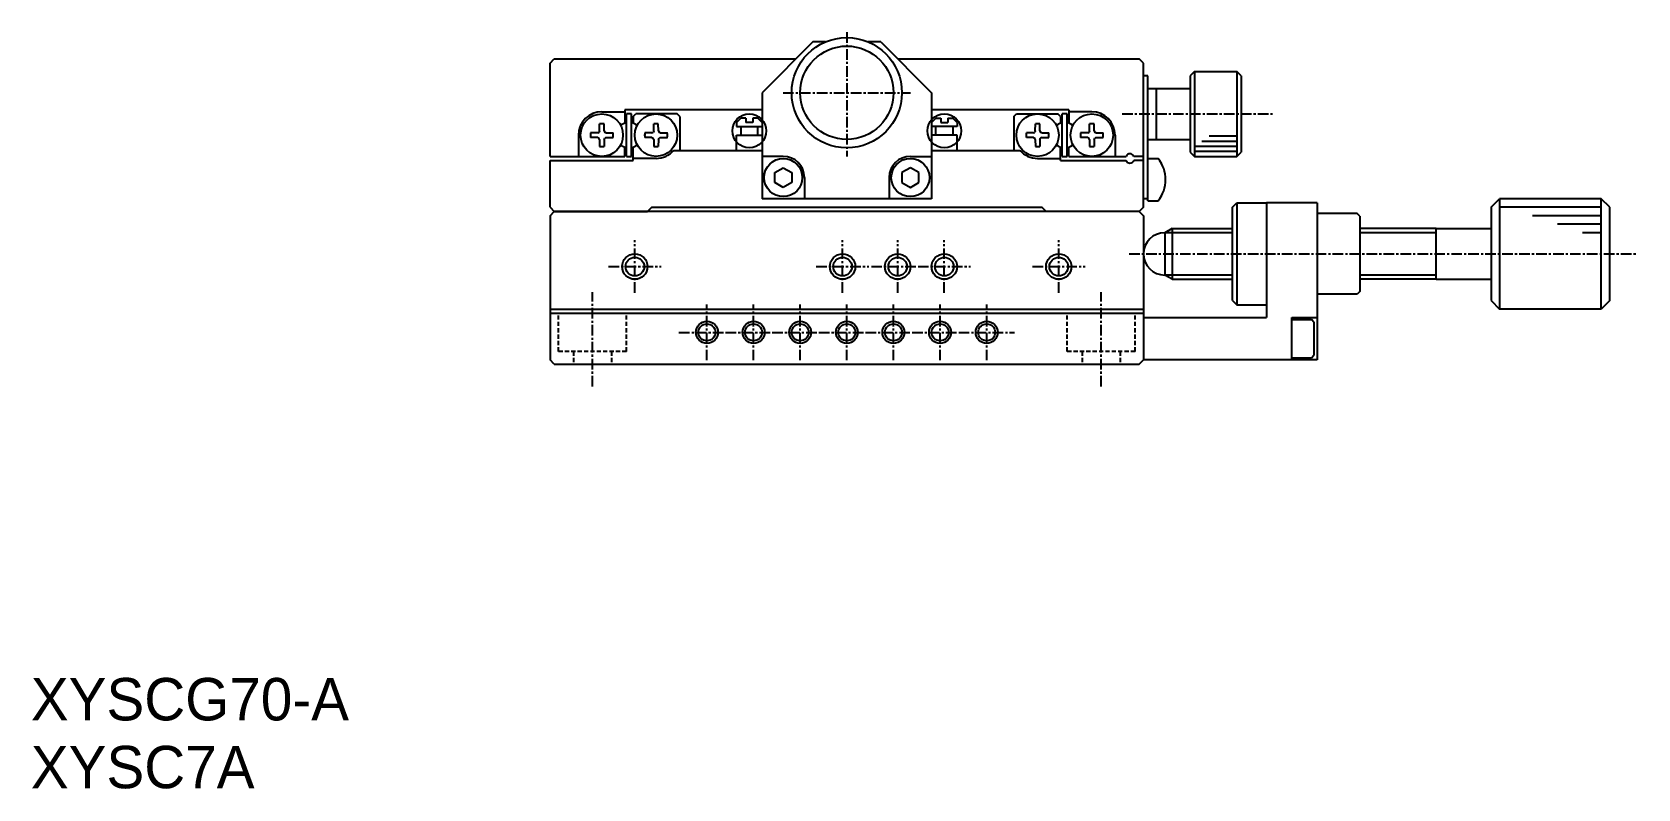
# Model space of a CAD drawing. Extents: x 738 to 985, y 155 to 444.
# Drawn here: x 739.7 to 929.2, y 154.8 to 244 of the extents above; entities that cross this region are included whole.
import ezdxf

# ---------------------------------------------------------------- set-up
doc = ezdxf.new("R2010")
doc.units = 0
doc.linetypes.add('CENTER', pattern=[2, 1.25, -0.25, 0.25, -0.25])
doc.linetypes.add('DASHED', pattern=[0.75, 0.5, -0.25])
doc.layers.get('0').update_dxf_attribs({"linetype": 'CONTINUOUS'})
doc.layers.add('CENTER', color=1, linetype='CENTER')

msp = doc.modelspace()

# ---------------------------------------------------------------- linework, layer by layer
at = {"color": 7, "linetype": 'CONTINUOUS'}
for p, q in [((831.84, 242.87), (825.84, 236.87)), ((833.34, 242.87), (831.84, 242.87)), ((839.84, 242.87), (838.34, 242.87)), ((839.84, 242.87), (845.84, 236.87)), ((800.84, 240.37), (801.34, 240.87)), ((801.34, 240.87), (829.84, 240.87)), ((841.84, 240.87), (870.34, 240.87)), ((870.84, 240.37), (870.34, 240.87)), ((800.84, 229.37), (800.84, 240.37)), ((870.84, 223.37), (870.84, 240.37)), ((871.34, 238.87), (870.84, 238.87)), ((871.34, 224.12), (871.34, 238.87)), ((876.84, 239.37), (876.34, 238.87)), ((876.34, 238.87), (876.34, 229.87)), ((876.84, 239.37), (881.84, 239.37)), ((882.34, 238.87), (881.84, 239.37)), ((882.34, 238.87), (882.34, 229.87)), ((825.84, 236.87), (825.84, 224.37)), ((845.84, 236.87), (845.84, 224.37)), ((871.34, 237.37), (876.34, 237.37)), ((872.34, 237.37), (872.34, 231.37)), ((806.67, 232.37), (806.68, 233.19)), ((806.94, 234.62), (809.64, 234.62)), ((807.22, 232.37), (807.2, 233.19)), ((825.84, 234.87), (809.64, 234.87)), ((809.64, 234.87), (809.64, 233.28)), ((809.84, 229.37), (809.84, 234.37)), ((810.44, 234.37), (809.84, 234.37)), ((810.44, 229.37), (810.44, 234.37)), ((810.64, 234.07), (810.94, 234.37)), ((810.64, 234.07), (810.64, 233.28)), ((815.84, 234.37), (810.94, 234.37)), ((813.07, 232.37), (813.08, 233.19)), ((813.62, 232.37), (813.6, 233.19)), ((816.14, 234.07), (815.84, 234.37)), ((816.14, 234.07), (816.14, 230.07)), ((822.84, 233.37), (823.34, 233.87)), ((822.84, 233.37), (822.84, 232.87)), ((823.94, 233.87), (823.34, 233.87)), ((823.94, 233.87), (823.94, 233.37)), ((824.74, 233.37), (823.94, 233.37)), ((824.74, 233.87), (824.74, 233.37)), ((825.34, 233.87), (824.74, 233.87)), ((825.84, 233.37), (825.34, 233.87)), ((825.84, 233.37), (825.84, 232.87)), ((862.04, 234.87), (845.84, 234.87)), ((845.84, 233.37), (846.34, 233.87)), ((845.84, 233.37), (845.84, 232.87)), ((846.34, 233.87), (846.94, 233.87)), ((846.94, 233.87), (846.94, 233.37)), ((846.94, 233.37), (847.74, 233.37)), ((847.74, 233.87), (848.34, 233.87)), ((847.74, 233.87), (847.74, 233.37)), ((848.84, 233.37), (848.34, 233.87)), ((848.84, 233.37), (848.84, 232.87)), ((855.54, 234.07), (855.84, 234.37)), ((855.54, 234.07), (855.54, 230.07)), ((855.84, 234.37), (860.74, 234.37)), ((858.07, 232.37), (858.08, 233.19)), ((858.62, 232.37), (858.6, 233.19)), ((861.04, 234.07), (860.74, 234.37)), ((861.04, 234.07), (861.04, 233.28)), ((861.84, 234.37), (861.24, 234.37)), ((861.24, 229.37), (861.24, 234.37)), ((861.84, 229.37), (861.84, 234.37)), ((862.04, 234.87), (862.04, 233.28)), ((864.74, 234.62), (862.04, 234.62)), ((864.47, 232.37), (864.48, 233.19)), ((865.02, 232.37), (865, 233.19)), ((804.19, 231.87), (804.19, 229.37)), ((806.46, 232.14), (805.62, 232.13)), ((806.46, 231.59), (805.62, 231.61)), ((806.46, 232.14), (806.6, 232.2)), ((806.46, 231.59), (806.6, 231.53)), ((806.67, 232.37), (806.6, 232.2)), ((806.67, 231.37), (806.6, 231.53)), ((806.67, 231.37), (806.68, 230.54)), ((807.22, 231.37), (807.2, 230.54)), ((807.22, 232.37), (807.29, 232.2)), ((807.22, 231.37), (807.29, 231.53)), ((807.43, 232.14), (807.29, 232.2)), ((807.43, 231.59), (807.29, 231.53)), ((807.43, 232.14), (808.27, 232.13)), ((807.43, 231.59), (808.27, 231.61)), ((812.86, 232.14), (812.02, 232.13)), ((812.86, 231.59), (812.02, 231.61)), ((812.86, 232.14), (813, 232.2)), ((812.86, 231.59), (813, 231.53)), ((813.07, 232.37), (813, 232.2)), ((813.07, 231.37), (813, 231.53)), ((813.07, 231.37), (813.08, 230.54)), ((813.62, 231.37), (813.6, 230.54)), ((813.62, 232.37), (813.69, 232.2)), ((813.62, 231.37), (813.69, 231.53)), ((813.83, 232.14), (813.69, 232.2)), ((813.83, 231.59), (813.69, 231.53)), ((813.83, 232.14), (814.67, 232.13)), ((813.83, 231.59), (814.67, 231.61)), ((822.84, 232.87), (825.84, 232.87)), ((822.84, 231.87), (825.84, 231.87)), ((822.84, 230.07), (822.84, 231.87)), ((823.34, 232.87), (823.34, 231.87)), ((825.34, 231.87), (825.34, 232.87)), ((825.84, 231.87), (825.84, 230.07)), ((848.84, 232.87), (845.84, 232.87)), ((848.84, 231.87), (845.84, 231.87)), ((845.84, 231.87), (845.84, 230.07)), ((846.34, 231.87), (846.34, 232.87)), ((848.34, 232.87), (848.34, 231.87)), ((848.84, 230.07), (848.84, 231.87)), ((857.86, 232.14), (857.02, 232.13)), ((857.86, 231.59), (857.02, 231.61)), ((857.86, 232.14), (858, 232.2)), ((857.86, 231.59), (858, 231.53)), ((858.07, 232.37), (858, 232.2)), ((858.07, 231.37), (858, 231.53)), ((858.07, 231.37), (858.08, 230.54)), ((858.62, 231.37), (858.6, 230.54)), ((858.62, 232.37), (858.69, 232.2)), ((858.62, 231.37), (858.69, 231.53)), ((858.83, 232.14), (858.69, 232.2)), ((858.83, 231.59), (858.69, 231.53)), ((858.83, 232.14), (859.67, 232.13)), ((858.83, 231.59), (859.67, 231.61)), ((864.26, 232.14), (863.42, 232.13)), ((864.26, 231.59), (863.42, 231.61)), ((864.26, 232.14), (864.4, 232.2)), ((864.26, 231.59), (864.4, 231.53)), ((864.47, 232.37), (864.4, 232.2)), ((864.47, 231.37), (864.4, 231.53)), ((864.47, 231.37), (864.48, 230.54)), ((865.02, 231.37), (865, 230.54)), ((865.02, 232.37), (865.09, 232.2)), ((865.02, 231.37), (865.09, 231.53)), ((865.23, 232.14), (865.09, 232.2)), ((865.23, 231.59), (865.09, 231.53)), ((865.23, 232.14), (866.07, 232.13)), ((865.23, 231.59), (866.07, 231.61)), ((867.49, 231.87), (867.49, 229.37)), ((871.34, 231.37), (876.34, 231.37)), ((800.84, 229.37), (809.64, 229.37)), ((809.64, 229.37), (809.64, 230.45)), ((809.84, 229.37), (810.44, 229.37)), ((810.64, 228.87), (810.64, 230.45)), ((815.42, 230.07), (825.84, 230.07)), ((828.34, 229.37), (825.84, 229.37)), ((843.34, 229.37), (845.84, 229.37)), ((845.84, 230.07), (856.26, 230.07)), ((861.04, 228.87), (861.04, 230.45)), ((861.24, 229.37), (861.84, 229.37)), ((862.04, 229.37), (862.04, 230.45)), ((862.04, 229.37), (868.79, 229.37)), ((870.84, 229.37), (869.7, 229.37)), ((876.34, 229.87), (876.84, 229.37)), ((876.84, 229.37), (881.84, 229.37)), ((881.84, 229.37), (882.34, 229.87)), ((800.84, 228.87), (810.64, 228.87)), ((800.84, 223.37), (800.84, 228.87)), ((813.34, 229.12), (810.64, 229.12)), ((827.34, 227.45), (828.34, 228.02)), ((827.34, 226.29), (827.34, 227.45)), ((828.34, 228.02), (829.34, 227.45)), ((829.34, 227.45), (829.34, 226.29)), ((843.34, 228.02), (842.34, 227.45)), ((842.34, 227.45), (842.34, 226.29)), ((844.34, 227.45), (843.34, 228.02)), ((844.34, 226.29), (844.34, 227.45)), ((858.34, 229.12), (861.04, 229.12)), ((861.04, 228.87), (868.79, 228.87)), ((870.84, 228.87), (869.7, 228.87)), ((871.34, 229.12), (872.57, 229.12)), ((828.34, 225.71), (827.34, 226.29)), ((829.34, 226.29), (828.34, 225.71)), ((830.84, 226.87), (830.84, 224.37)), ((840.84, 226.87), (840.84, 224.37)), ((842.34, 226.29), (843.34, 225.71)), ((843.34, 225.71), (844.34, 226.29)), ((845.84, 224.37), (825.84, 224.37)), ((871.34, 224.37), (870.84, 224.37)), ((871.34, 224.12), (872.57, 224.12)), ((881.34, 223.37), (881.84, 223.87)), ((881.84, 223.87), (881.84, 211.87)), ((881.84, 223.87), (885.34, 223.87)), ((891.34, 223.87), (885.34, 223.87)), ((885.34, 223.87), (885.34, 210.37)), ((891.34, 223.87), (891.34, 205.37)), ((911.84, 223.37), (912.84, 224.37)), ((924.84, 224.37), (912.84, 224.37)), ((925.84, 223.37), (924.84, 224.37)), ((800.84, 223.37), (801.34, 222.87)), ((800.84, 222.37), (801.34, 222.87)), ((800.84, 222.37), (800.84, 205.37)), ((870.34, 222.87), (801.34, 222.87)), ((801.34, 222.87), (812.34, 222.87)), ((812.84, 223.37), (812.34, 222.87)), ((812.84, 223.37), (858.84, 223.37)), ((859.34, 222.87), (858.84, 223.37)), ((870.34, 222.87), (859.34, 222.87)), ((870.84, 223.37), (870.34, 222.87)), ((870.84, 222.37), (870.34, 222.87)), ((870.34, 222.87), (870.84, 222.37)), ((870.84, 222.37), (870.84, 205.37)), ((881.34, 212.37), (881.34, 223.37)), ((896.04, 222.62), (891.34, 222.62)), ((896.34, 222.32), (896.04, 222.62)), ((896.34, 222.32), (896.34, 213.42)), ((911.84, 223.37), (911.84, 212.37)), ((925.84, 212.37), (925.84, 223.37)), ((874.21, 220.87), (873.34, 220.37)), ((873.34, 220.37), (873.34, 215.37)), ((874.21, 220.87), (874.21, 214.87)), ((874.21, 220.87), (881.34, 220.87)), ((905.34, 220.87), (896.34, 220.87)), ((905.34, 214.87), (905.34, 220.87)), ((905.34, 220.87), (911.84, 220.87)), ((874.21, 214.87), (873.34, 215.37)), ((874.21, 214.87), (881.34, 214.87)), ((905.34, 214.87), (896.34, 214.87)), ((905.34, 214.87), (911.84, 214.87)), ((881.34, 212.37), (881.84, 211.87)), ((896.04, 213.12), (891.34, 213.12)), ((896.34, 213.42), (896.04, 213.12)), ((911.84, 212.37), (912.84, 211.37)), ((925.84, 212.37), (924.84, 211.37)), ((800.84, 211.37), (870.84, 211.37)), ((800.84, 210.87), (870.84, 210.87)), ((870.84, 210.37), (885.34, 210.37)), ((881.84, 211.87), (885.34, 211.87)), ((888.34, 210.37), (891.34, 210.37)), ((888.34, 205.37), (888.34, 210.37)), ((924.84, 211.37), (912.84, 211.37)), ((888.34, 210.12), (890.64, 210.12)), ((890.94, 209.82), (890.64, 210.12)), ((890.94, 209.82), (890.94, 205.92)), ((801.34, 204.87), (800.84, 205.37)), ((801.34, 204.87), (800.84, 205.37)), ((801.34, 204.87), (870.34, 204.87)), ((870.34, 204.87), (870.84, 205.37)), ((870.34, 204.87), (870.84, 205.37)), ((870.34, 204.87), (870.84, 205.37)), ((870.84, 205.37), (870.34, 204.87)), ((891.34, 205.37), (870.84, 205.37)), ((888.34, 205.62), (890.64, 205.62)), ((890.64, 205.62), (890.94, 205.92))]:
    msp.add_line(p, q, dxfattribs=at)
at = {"color": 3, "linetype": 'CONTINUOUS'}
for p, q in [((876.84, 239.37), (876.84, 229.37)), ((881.84, 239.37), (881.84, 229.37)), ((877.71, 231.17), (881.84, 231.17)), ((878.58, 231.77), (881.84, 231.77)), ((876.84, 230.57), (881.84, 230.57)), ((876.84, 229.97), (881.84, 229.97)), ((912.84, 224.37), (912.84, 211.37)), ((924.84, 211.37), (924.84, 224.37)), ((924.84, 223.37), (912.84, 223.37)), ((924.84, 222.37), (916.73, 222.37)), ((881.34, 220.37), (873.34, 220.37)), ((905.34, 220.37), (896.34, 220.37)), ((924.84, 221.37), (919.67, 221.37)), ((924.84, 220.37), (922.61, 220.37)), ((881.34, 215.37), (873.34, 215.37)), ((905.34, 215.37), (896.34, 215.37))]:
    msp.add_line(p, q, dxfattribs=at)
at = {"color": 3, "linetype": 'DASHED'}
for p, q in [((801.84, 206.37), (801.84, 210.87)), ((809.84, 206.37), (809.84, 210.87)), ((861.84, 206.37), (861.84, 210.87)), ((869.84, 206.37), (869.84, 210.87)), ((809.84, 206.37), (801.84, 206.37)), ((803.59, 206.37), (803.59, 204.87)), ((808.09, 206.37), (808.09, 204.87)), ((869.84, 206.37), (861.84, 206.37)), ((863.59, 206.37), (863.59, 204.87)), ((868.09, 206.37), (868.09, 204.87))]:
    msp.add_line(p, q, dxfattribs=at)
at = {"color": 7, "linetype": 'CONTINUOUS'}
for centre, radius in [((835.84, 236.87), 6.5), ((835.84, 236.87), 5.5), ((806.94, 231.87), 2.5), ((813.34, 231.87), 2.5), ((858.34, 231.87), 2.5), ((864.74, 231.87), 2.5), ((828.34, 226.87), 2.25), ((843.34, 226.87), 2.25), ((810.84, 216.37), 1.1), ((835.34, 216.37), 1.1), ((841.84, 216.37), 1.1), ((847.34, 216.37), 1.1), ((860.84, 216.37), 1.1)]:
    msp.add_circle(centre, radius, dxfattribs=at)
at = {"color": 3, "linetype": 'CONTINUOUS'}
for centre, radius in [((824.34, 232.37), 2), ((847.34, 232.37), 2), ((810.84, 216.37), 1.5), ((835.34, 216.37), 1.5), ((841.84, 216.37), 1.5), ((847.34, 216.37), 1.5), ((860.84, 216.37), 1.5), ((819.34, 208.62), 1.3), ((819.34, 208.62), 1), ((824.84, 208.62), 1.3), ((824.84, 208.62), 1), ((830.34, 208.62), 1.3), ((830.34, 208.62), 1), ((835.84, 208.62), 1.3), ((835.84, 208.62), 1), ((841.34, 208.62), 1.3), ((841.34, 208.62), 1), ((846.84, 208.62), 1.3), ((846.84, 208.62), 1), ((852.34, 208.62), 1.3), ((852.34, 208.62), 1)]:
    msp.add_circle(centre, radius, dxfattribs=at)
at = {"color": 7, "linetype": 'CONTINUOUS'}
for centre, radius, start, end in [((806.94, 231.87), 2.75, 90, 180), ((806.94, 231.87), 1.35, 78.8959, 101.1041), ((810.14, 231.87), 1.5, 101.5369, 130.5416), ((810.14, 231.87), 1.5, 49.4584, 78.463), ((813.34, 231.87), 1.35, 78.8959, 101.1041), ((858.34, 231.87), 1.35, 78.8959, 101.1041), ((861.54, 231.87), 1.5, 101.5369, 130.5416), ((861.54, 231.87), 1.5, 49.4584, 78.463), ((864.74, 231.87), 1.35, 78.8959, 101.1041), ((864.74, 231.87), 2.75, 360, 90), ((806.94, 231.87), 1.35, 168.8959, 191.1041), ((806.94, 231.87), 1.35, 348.8959, 11.1041), ((813.34, 231.87), 1.35, 168.8959, 191.1041), ((813.34, 231.87), 1.35, 348.8959, 11.1041), ((858.34, 231.87), 1.35, 168.8959, 191.1041), ((858.34, 231.87), 1.35, 348.8959, 11.1041), ((864.74, 231.87), 1.35, 168.8959, 191.1041), ((864.74, 231.87), 1.35, 348.8959, 11.1041), ((806.94, 231.87), 1.35, 258.8959, 281.1041), ((810.14, 231.87), 1.5, 229.4584, 258.463), ((810.14, 231.87), 1.5, 281.537, 310.5416), ((813.34, 231.87), 1.35, 258.8959, 281.1041), ((813.34, 231.87), 2.75, 270, 319.1149), ((828.34, 226.87), 2.5, 0, 90), ((843.34, 226.87), 2.5, 90, 180), ((858.34, 231.87), 2.75, 220.8851, 270), ((858.34, 231.87), 1.35, 258.8959, 281.1041), ((861.54, 231.87), 1.5, 229.4584, 258.463), ((861.54, 231.87), 1.5, 281.537, 310.5416), ((864.74, 231.87), 1.35, 258.8959, 281.1041), ((869.24, 229.17), 0.5, 23.5782, 156.4218), ((869.24, 229.07), 0.5, 203.5782, 336.4218), ((869.44, 226.62), 4, 321.3178, 38.6822), ((873.34, 217.87), 2.5, 90, 270)]:
    msp.add_arc(centre, radius, start, end, dxfattribs=at)
at = {"layer": 'CENTER', "color": 1, "linetype": 'CENTER'}
for p, q in [((835.84, 244.01), (835.84, 229.36)), ((828.32, 236.87), (843.37, 236.87)), ((868.32, 234.37), (886.21, 234.37)), ((810.84, 213.27), (810.84, 219.47)), ((835.34, 213.27), (835.34, 219.47)), ((841.84, 213.27), (841.84, 219.47)), ((847.34, 213.27), (847.34, 219.47)), ((860.84, 213.27), (860.84, 219.47)), ((869.15, 217.87), (929.15, 217.87)), ((807.74, 216.37), (813.94, 216.37)), ((832.24, 216.37), (838.44, 216.37)), ((838.74, 216.37), (844.94, 216.37)), ((844.24, 216.37), (850.44, 216.37)), ((857.74, 216.37), (863.94, 216.37)), ((805.84, 202.24), (805.84, 213.37)), ((865.84, 202.24), (865.84, 213.37)), ((819.34, 205.32), (819.34, 211.92)), ((824.84, 205.32), (824.84, 211.92)), ((830.34, 205.32), (830.34, 211.92)), ((835.84, 205.32), (835.84, 211.92)), ((841.34, 205.32), (841.34, 211.92)), ((846.84, 205.32), (846.84, 211.92)), ((852.34, 205.32), (852.34, 211.92)), ((816.04, 208.62), (822.64, 208.62)), ((821.54, 208.62), (828.14, 208.62)), ((827.04, 208.62), (833.64, 208.62)), ((832.54, 208.62), (839.14, 208.62)), ((838.04, 208.62), (844.64, 208.62)), ((843.54, 208.62), (850.14, 208.62)), ((849.04, 208.62), (855.64, 208.62))]:
    msp.add_line(p, q, dxfattribs=at)

# ---------------------------------------------------------------- texts
at = {"color": 7, "linetype": 'CONTINUOUS'}
for s, p in [('XYSCG70-A', (739.59, 162.87)), ('XYSC7A', (739.59, 154.87))]:
    msp.add_text(s, height=5, dxfattribs=at).set_placement(p)

doc.saveas('drawing.dxf')
